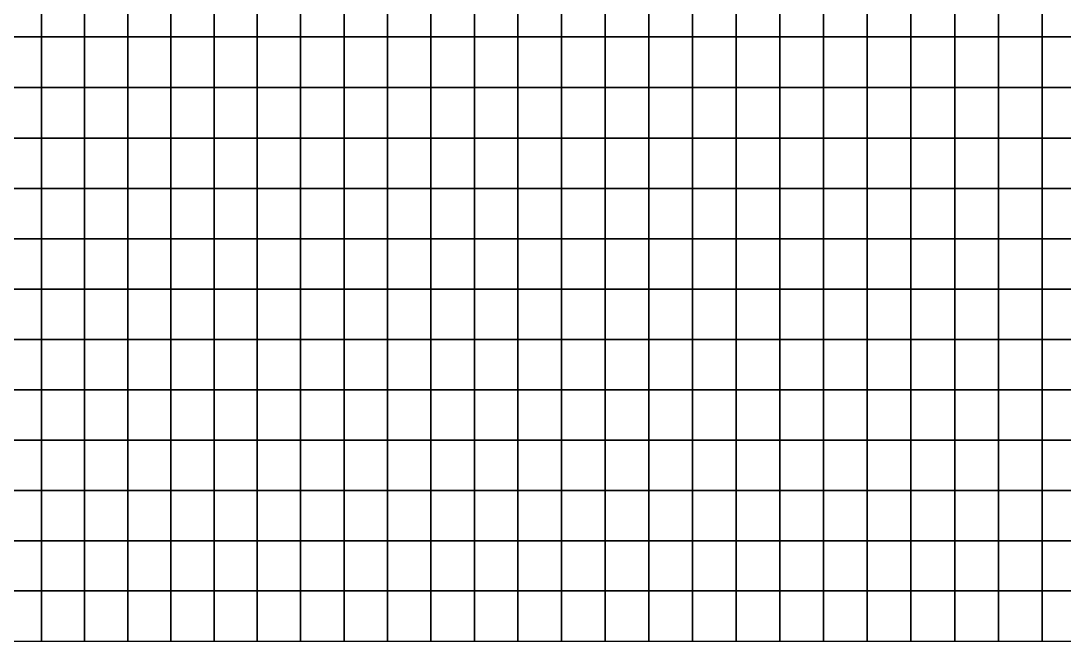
# Model space of a CAD drawing. Header units: inches. Extents: x 35.3 to 60.3, y 27 to 57.
# Drawn here: x 41.57 to 47.92, y 27.04 to 30.82 of the extents above; entities that cross this region are included whole.
import ezdxf

# ---------------------------------------------------------------- set-up
doc = ezdxf.new("R2010")
doc.units = ezdxf.units.IN
doc.header["$MEASUREMENT"] = 0
doc.layers.add('Beam', color=6, linetype='Continuous')
doc.layers.add('Shell', color=1, linetype='Continuous')

msp = doc.modelspace()

# ---------------------------------------------------------------- linework, layer by layer
at = {"layer": 'Beam'}
msp.add_line((35.2876, 27.0385, 12), (60.2876, 27.0385, 12), dxfattribs=at)
at = {"layer": 'Shell'}
for points in [[(41.6937, 31.0289, 14.9039), (41.4321, 31.0289, 14.8527), (41.4321, 30.7205, 14.7766), (41.6937, 30.7205, 14.8278)], [(41.9557, 31.0289, 14.9529), (41.6937, 31.0289, 14.9039), (41.6937, 30.7205, 14.8278), (41.9557, 30.7205, 14.8769)], [(42.2181, 31.0289, 14.9998), (41.9557, 31.0289, 14.9529), (41.9557, 30.7205, 14.8769), (42.2181, 30.7205, 14.9238)], [(42.4808, 31.0289, 15.0445), (42.2181, 31.0289, 14.9998), (42.2181, 30.7205, 14.9238), (42.4808, 30.7205, 14.9685)], [(42.7439, 31.0289, 15.0871), (42.4808, 31.0289, 15.0445), (42.4808, 30.7205, 14.9685), (42.7439, 30.7205, 15.0111)], [(43.0074, 31.0289, 15.1275), (42.7439, 31.0289, 15.0871), (42.7439, 30.7205, 15.0111), (43.0074, 30.7205, 15.0515)], [(43.2712, 31.0289, 15.1658), (43.0074, 31.0289, 15.1275), (43.0074, 30.7205, 15.0515), (43.2712, 30.7205, 15.0897)], [(43.5353, 31.0289, 15.2018), (43.2712, 31.0289, 15.1658), (43.2712, 30.7205, 15.0897), (43.5353, 30.7205, 15.1258)], [(43.5353, 31.0289, 15.2018), (43.5353, 30.7205, 15.1258), (43.7996, 30.7205, 15.1597), (43.7996, 31.0289, 15.2357)], [(43.7996, 31.0289, 15.2357), (43.7996, 30.7205, 15.1597), (44.0643, 30.7205, 15.1914), (44.0643, 31.0289, 15.2674)], [(44.0643, 31.0289, 15.2674), (44.0643, 30.7205, 15.1914), (44.3292, 30.7205, 15.2209), (44.3292, 31.0289, 15.2969)], [(44.3292, 31.0289, 15.2969), (44.3292, 30.7205, 15.2209), (44.5943, 30.7205, 15.2482), (44.5943, 31.0289, 15.3243)], [(44.5943, 31.0289, 15.3243), (44.5943, 30.7205, 15.2482), (44.8597, 30.7205, 15.2734), (44.8597, 31.0289, 15.3495)], [(44.8597, 31.0289, 15.3495), (44.8597, 30.7205, 15.2734), (45.1252, 30.7205, 15.2964), (45.1252, 31.0289, 15.3724)], [(45.1252, 31.0289, 15.3724), (45.1252, 30.7205, 15.2964), (45.3909, 30.7205, 15.3172), (45.3909, 31.0289, 15.3933)], [(45.3909, 31.0289, 15.3933), (45.3909, 30.7205, 15.3172), (45.6568, 30.7205, 15.3358), (45.6568, 31.0289, 15.4119)], [(45.9228, 31.0289, 15.4283), (45.6568, 31.0289, 15.4119), (45.6568, 30.7205, 15.3358), (45.9228, 30.7205, 15.3523)], [(46.189, 31.0289, 15.4425), (45.9228, 31.0289, 15.4283), (45.9228, 30.7205, 15.3523), (46.189, 30.7205, 15.3665)], [(46.4553, 31.0289, 15.4546), (46.189, 31.0289, 15.4425), (46.189, 30.7205, 15.3665), (46.4553, 30.7205, 15.3786)], [(46.7216, 31.0289, 15.4645), (46.4553, 31.0289, 15.4546), (46.4553, 30.7205, 15.3786), (46.7216, 30.7205, 15.3884)], [(46.9881, 31.0289, 15.4721), (46.7216, 31.0289, 15.4645), (46.7216, 30.7205, 15.3884), (46.9881, 30.7205, 15.3961)], [(47.2545, 31.0289, 15.4776), (46.9881, 31.0289, 15.4721), (46.9881, 30.7205, 15.3961), (47.2545, 30.7205, 15.4016)], [(47.5211, 31.0289, 15.4809), (47.2545, 31.0289, 15.4776), (47.2545, 30.7205, 15.4016), (47.5211, 30.7205, 15.4049)], [(47.7876, 31.0289, 15.482), (47.5211, 31.0289, 15.4809), (47.5211, 30.7205, 15.4049), (47.7876, 30.7205, 15.406)], [(47.7876, 31.0289, 15.482), (47.7876, 30.7205, 15.406), (48.0541, 30.7205, 15.4049), (48.0541, 31.0289, 15.4809)], [(41.6937, 30.7205, 14.8278), (41.4321, 30.7205, 14.7766), (41.4321, 30.4124, 14.699), (41.6937, 30.4124, 14.7502)], [(41.9557, 30.7205, 14.8769), (41.6937, 30.7205, 14.8278), (41.6937, 30.4124, 14.7502), (41.9557, 30.4124, 14.7992)], [(42.2181, 30.7205, 14.9238), (41.9557, 30.7205, 14.8769), (41.9557, 30.4124, 14.7992), (42.2181, 30.4124, 14.8461)], [(42.4808, 30.7205, 14.9685), (42.2181, 30.7205, 14.9238), (42.2181, 30.4124, 14.8461), (42.4808, 30.4124, 14.8909)], [(42.7439, 30.7205, 15.0111), (42.4808, 30.7205, 14.9685), (42.4808, 30.4124, 14.8909), (42.7439, 30.4124, 14.9334)], [(43.0074, 30.7205, 15.0515), (42.7439, 30.7205, 15.0111), (42.7439, 30.4124, 14.9334), (43.0074, 30.4124, 14.9738)], [(43.2712, 30.7205, 15.0897), (43.0074, 30.7205, 15.0515), (43.0074, 30.4124, 14.9738), (43.2712, 30.4124, 15.0121)], [(43.5353, 30.7205, 15.1258), (43.2712, 30.7205, 15.0897), (43.2712, 30.4124, 15.0121), (43.5353, 30.4124, 15.0481)], [(43.5353, 30.7205, 15.1258), (43.5353, 30.4124, 15.0481), (43.7996, 30.4124, 15.082), (43.7996, 30.7205, 15.1597)], [(43.7996, 30.7205, 15.1597), (43.7996, 30.4124, 15.082), (44.0643, 30.4124, 15.1137), (44.0643, 30.7205, 15.1914)], [(44.0643, 30.7205, 15.1914), (44.0643, 30.4124, 15.1137), (44.3292, 30.4124, 15.1433), (44.3292, 30.7205, 15.2209)], [(44.3292, 30.7205, 15.2209), (44.3292, 30.4124, 15.1433), (44.5943, 30.4124, 15.1706), (44.5943, 30.7205, 15.2482)], [(44.5943, 30.7205, 15.2482), (44.5943, 30.4124, 15.1706), (44.8597, 30.4124, 15.1958), (44.8597, 30.7205, 15.2734)], [(44.8597, 30.7205, 15.2734), (44.8597, 30.4124, 15.1958), (45.1252, 30.4124, 15.2188), (45.1252, 30.7205, 15.2964)], [(45.1252, 30.7205, 15.2964), (45.1252, 30.4124, 15.2188), (45.3909, 30.4124, 15.2396), (45.3909, 30.7205, 15.3172)], [(45.3909, 30.7205, 15.3172), (45.3909, 30.4124, 15.2396), (45.6568, 30.4124, 15.2582), (45.6568, 30.7205, 15.3358)], [(45.9228, 30.7205, 15.3523), (45.6568, 30.7205, 15.3358), (45.6568, 30.4124, 15.2582), (45.9228, 30.4124, 15.2746)], [(46.189, 30.7205, 15.3665), (45.9228, 30.7205, 15.3523), (45.9228, 30.4124, 15.2746), (46.189, 30.4124, 15.2889)], [(46.4553, 30.7205, 15.3786), (46.189, 30.7205, 15.3665), (46.189, 30.4124, 15.2889), (46.4553, 30.4124, 15.3009)], [(46.7216, 30.7205, 15.3884), (46.4553, 30.7205, 15.3786), (46.4553, 30.4124, 15.3009), (46.7216, 30.4124, 15.3108)], [(46.9881, 30.7205, 15.3961), (46.7216, 30.7205, 15.3884), (46.7216, 30.4124, 15.3108), (46.9881, 30.4124, 15.3185)], [(47.2545, 30.7205, 15.4016), (46.9881, 30.7205, 15.3961), (46.9881, 30.4124, 15.3185), (47.2545, 30.4124, 15.3239)], [(47.5211, 30.7205, 15.4049), (47.2545, 30.7205, 15.4016), (47.2545, 30.4124, 15.3239), (47.5211, 30.4124, 15.3272)], [(47.7876, 30.7205, 15.406), (47.5211, 30.7205, 15.4049), (47.5211, 30.4124, 15.3272), (47.7876, 30.4124, 15.3283)], [(47.7876, 30.7205, 15.406), (47.7876, 30.4124, 15.3283), (48.0541, 30.4124, 15.3272), (48.0541, 30.7205, 15.4049)], [(41.6937, 30.4124, 14.7502), (41.4321, 30.4124, 14.699), (41.4321, 30.1046, 14.6199), (41.6937, 30.1046, 14.6711)], [(41.9557, 30.4124, 14.7992), (41.6937, 30.4124, 14.7502), (41.6937, 30.1046, 14.6711), (41.9557, 30.1046, 14.7201)], [(42.2181, 30.4124, 14.8461), (41.9557, 30.4124, 14.7992), (41.9557, 30.1046, 14.7201), (42.2181, 30.1046, 14.767)], [(42.4808, 30.4124, 14.8909), (42.2181, 30.4124, 14.8461), (42.2181, 30.1046, 14.767), (42.4808, 30.1046, 14.8117)], [(42.7439, 30.4124, 14.9334), (42.4808, 30.4124, 14.8909), (42.4808, 30.1046, 14.8117), (42.7439, 30.1046, 14.8543)], [(43.0074, 30.4124, 14.9738), (42.7439, 30.4124, 14.9334), (42.7439, 30.1046, 14.8543), (43.0074, 30.1046, 14.8947)], [(43.2712, 30.4124, 15.0121), (43.0074, 30.4124, 14.9738), (43.0074, 30.1046, 14.8947), (43.2712, 30.1046, 14.933)], [(43.5353, 30.4124, 15.0481), (43.2712, 30.4124, 15.0121), (43.2712, 30.1046, 14.933), (43.5353, 30.1046, 14.969)], [(43.5353, 30.4124, 15.0481), (43.5353, 30.1046, 14.969), (43.7996, 30.1046, 15.0029), (43.7996, 30.4124, 15.082)], [(43.7996, 30.4124, 15.082), (43.7996, 30.1046, 15.0029), (44.0643, 30.1046, 15.0346), (44.0643, 30.4124, 15.1137)], [(44.0643, 30.4124, 15.1137), (44.0643, 30.1046, 15.0346), (44.3292, 30.1046, 15.0641), (44.3292, 30.4124, 15.1433)], [(44.3292, 30.4124, 15.1433), (44.3292, 30.1046, 15.0641), (44.5943, 30.1046, 15.0915), (44.5943, 30.4124, 15.1706)], [(44.5943, 30.4124, 15.1706), (44.5943, 30.1046, 15.0915), (44.8597, 30.1046, 15.1167), (44.8597, 30.4124, 15.1958)], [(44.8597, 30.4124, 15.1958), (44.8597, 30.1046, 15.1167), (45.1252, 30.1046, 15.1396), (45.1252, 30.4124, 15.2188)], [(45.1252, 30.4124, 15.2188), (45.1252, 30.1046, 15.1396), (45.3909, 30.1046, 15.1604), (45.3909, 30.4124, 15.2396)], [(45.3909, 30.4124, 15.2396), (45.3909, 30.1046, 15.1604), (45.6568, 30.1046, 15.1791), (45.6568, 30.4124, 15.2582)], [(45.9228, 30.4124, 15.2746), (45.6568, 30.4124, 15.2582), (45.6568, 30.1046, 15.1791), (45.9228, 30.1046, 15.1955)], [(46.189, 30.4124, 15.2889), (45.9228, 30.4124, 15.2746), (45.9228, 30.1046, 15.1955), (46.189, 30.1046, 15.2097)], [(46.4553, 30.4124, 15.3009), (46.189, 30.4124, 15.2889), (46.189, 30.1046, 15.2097), (46.4553, 30.1046, 15.2218)], [(46.7216, 30.4124, 15.3108), (46.4553, 30.4124, 15.3009), (46.4553, 30.1046, 15.2218), (46.7216, 30.1046, 15.2317)], [(46.9881, 30.4124, 15.3185), (46.7216, 30.4124, 15.3108), (46.7216, 30.1046, 15.2317), (46.9881, 30.1046, 15.2393)], [(47.2545, 30.4124, 15.3239), (46.9881, 30.4124, 15.3185), (46.9881, 30.1046, 15.2393), (47.2545, 30.1046, 15.2448)], [(47.5211, 30.4124, 15.3272), (47.2545, 30.4124, 15.3239), (47.2545, 30.1046, 15.2448), (47.5211, 30.1046, 15.2481)], [(47.7876, 30.4124, 15.3283), (47.5211, 30.4124, 15.3272), (47.5211, 30.1046, 15.2481), (47.7876, 30.1046, 15.2492)], [(47.7876, 30.4124, 15.3283), (47.7876, 30.1046, 15.2492), (48.0541, 30.1046, 15.2481), (48.0541, 30.4124, 15.3272)], [(41.6937, 30.1046, 14.6711), (41.4321, 30.1046, 14.6199), (41.4321, 29.7971, 14.5394), (41.6937, 29.7971, 14.5906)], [(41.9557, 30.1046, 14.7201), (41.6937, 30.1046, 14.6711), (41.6937, 29.7971, 14.5906), (41.9557, 29.7971, 14.6397)], [(42.2181, 30.1046, 14.767), (41.9557, 30.1046, 14.7201), (41.9557, 29.7971, 14.6397), (42.2181, 29.7971, 14.6866)], [(42.4808, 30.1046, 14.8117), (42.2181, 30.1046, 14.767), (42.2181, 29.7971, 14.6866), (42.4808, 29.7971, 14.7313)], [(42.7439, 30.1046, 14.8543), (42.4808, 30.1046, 14.8117), (42.4808, 29.7971, 14.7313), (42.7439, 29.7971, 14.7739)], [(43.0074, 30.1046, 14.8947), (42.7439, 30.1046, 14.8543), (42.7439, 29.7971, 14.7739), (43.0074, 29.7971, 14.8143)], [(43.2712, 30.1046, 14.933), (43.0074, 30.1046, 14.8947), (43.0074, 29.7971, 14.8143), (43.2712, 29.7971, 14.8525)], [(43.5353, 30.1046, 14.969), (43.2712, 30.1046, 14.933), (43.2712, 29.7971, 14.8525), (43.5353, 29.7971, 14.8886)], [(43.5353, 30.1046, 14.969), (43.5353, 29.7971, 14.8886), (43.7996, 29.7971, 14.9225), (43.7996, 30.1046, 15.0029)], [(43.7996, 30.1046, 15.0029), (43.7996, 29.7971, 14.9225), (44.0643, 29.7971, 14.9542), (44.0643, 30.1046, 15.0346)], [(44.0643, 30.1046, 15.0346), (44.0643, 29.7971, 14.9542), (44.3292, 29.7971, 14.9837), (44.3292, 30.1046, 15.0641)], [(44.3292, 30.1046, 15.0641), (44.3292, 29.7971, 14.9837), (44.5943, 29.7971, 15.011), (44.5943, 30.1046, 15.0915)], [(44.5943, 30.1046, 15.0915), (44.5943, 29.7971, 15.011), (44.8597, 29.7971, 15.0362), (44.8597, 30.1046, 15.1167)], [(44.8597, 30.1046, 15.1167), (44.8597, 29.7971, 15.0362), (45.1252, 29.7971, 15.0592), (45.1252, 30.1046, 15.1396)], [(45.1252, 30.1046, 15.1396), (45.1252, 29.7971, 15.0592), (45.3909, 29.7971, 15.08), (45.3909, 30.1046, 15.1604)], [(45.3909, 30.1046, 15.1604), (45.3909, 29.7971, 15.08), (45.6568, 29.7971, 15.0986), (45.6568, 30.1046, 15.1791)], [(45.9228, 30.1046, 15.1955), (45.6568, 30.1046, 15.1791), (45.6568, 29.7971, 15.0986), (45.9228, 29.7971, 15.115)], [(46.189, 30.1046, 15.2097), (45.9228, 30.1046, 15.1955), (45.9228, 29.7971, 15.115), (46.189, 29.7971, 15.1293)], [(46.4553, 30.1046, 15.2218), (46.189, 30.1046, 15.2097), (46.189, 29.7971, 15.1293), (46.4553, 29.7971, 15.1413)], [(46.7216, 30.1046, 15.2317), (46.4553, 30.1046, 15.2218), (46.4553, 29.7971, 15.1413), (46.7216, 29.7971, 15.1512)], [(46.9881, 30.1046, 15.2393), (46.7216, 30.1046, 15.2317), (46.7216, 29.7971, 15.1512), (46.9881, 29.7971, 15.1589)], [(47.2545, 30.1046, 15.2448), (46.9881, 30.1046, 15.2393), (46.9881, 29.7971, 15.1589), (47.2545, 29.7971, 15.1644)], [(47.5211, 30.1046, 15.2481), (47.2545, 30.1046, 15.2448), (47.2545, 29.7971, 15.1644), (47.5211, 29.7971, 15.1677)], [(47.7876, 30.1046, 15.2492), (47.5211, 30.1046, 15.2481), (47.5211, 29.7971, 15.1677), (47.7876, 29.7971, 15.1688)], [(47.7876, 30.1046, 15.2492), (47.7876, 29.7971, 15.1688), (48.0541, 29.7971, 15.1677), (48.0541, 30.1046, 15.2481)], [(41.6937, 29.7971, 14.5906), (41.4321, 29.7971, 14.5394), (41.4321, 29.49, 14.4578), (41.6937, 29.49, 14.509)], [(41.9557, 29.7971, 14.6397), (41.6937, 29.7971, 14.5906), (41.6937, 29.49, 14.509), (41.9557, 29.49, 14.558)], [(42.2181, 29.7971, 14.6866), (41.9557, 29.7971, 14.6397), (41.9557, 29.49, 14.558), (42.2181, 29.49, 14.6049)], [(42.4808, 29.7971, 14.7313), (42.2181, 29.7971, 14.6866), (42.2181, 29.49, 14.6049), (42.4808, 29.49, 14.6496)], [(42.7439, 29.7971, 14.7739), (42.4808, 29.7971, 14.7313), (42.4808, 29.49, 14.6496), (42.7439, 29.49, 14.6922)], [(43.0074, 29.7971, 14.8143), (42.7439, 29.7971, 14.7739), (42.7439, 29.49, 14.6922), (43.0074, 29.49, 14.7326)], [(43.2712, 29.7971, 14.8525), (43.0074, 29.7971, 14.8143), (43.0074, 29.49, 14.7326), (43.2712, 29.49, 14.7709)], [(43.5353, 29.7971, 14.8886), (43.2712, 29.7971, 14.8525), (43.2712, 29.49, 14.7709), (43.5353, 29.49, 14.8069)], [(43.5353, 29.7971, 14.8886), (43.5353, 29.49, 14.8069), (43.7996, 29.49, 14.8408), (43.7996, 29.7971, 14.9225)], [(43.7996, 29.7971, 14.9225), (43.7996, 29.49, 14.8408), (44.0643, 29.49, 14.8725), (44.0643, 29.7971, 14.9542)], [(44.0643, 29.7971, 14.9542), (44.0643, 29.49, 14.8725), (44.3292, 29.49, 14.902), (44.3292, 29.7971, 14.9837)], [(44.3292, 29.7971, 14.9837), (44.3292, 29.49, 14.902), (44.5943, 29.49, 14.9294), (44.5943, 29.7971, 15.011)], [(44.5943, 29.7971, 15.011), (44.5943, 29.49, 14.9294), (44.8597, 29.49, 14.9546), (44.8597, 29.7971, 15.0362)], [(44.8597, 29.7971, 15.0362), (44.8597, 29.49, 14.9546), (45.1252, 29.49, 14.9775), (45.1252, 29.7971, 15.0592)], [(45.1252, 29.7971, 15.0592), (45.1252, 29.49, 14.9775), (45.3909, 29.49, 14.9983), (45.3909, 29.7971, 15.08)], [(45.3909, 29.7971, 15.08), (45.3909, 29.49, 14.9983), (45.6568, 29.49, 15.017), (45.6568, 29.7971, 15.0986)], [(45.9228, 29.7971, 15.115), (45.6568, 29.7971, 15.0986), (45.6568, 29.49, 15.017), (45.9228, 29.49, 15.0334)], [(46.189, 29.7971, 15.1293), (45.9228, 29.7971, 15.115), (45.9228, 29.49, 15.0334), (46.189, 29.49, 15.0476)], [(46.4553, 29.7971, 15.1413), (46.189, 29.7971, 15.1293), (46.189, 29.49, 15.0476), (46.4553, 29.49, 15.0597)], [(46.7216, 29.7971, 15.1512), (46.4553, 29.7971, 15.1413), (46.4553, 29.49, 15.0597), (46.7216, 29.49, 15.0696)], [(46.9881, 29.7971, 15.1589), (46.7216, 29.7971, 15.1512), (46.7216, 29.49, 15.0696), (46.9881, 29.49, 15.0772)], [(47.2545, 29.7971, 15.1644), (46.9881, 29.7971, 15.1589), (46.9881, 29.49, 15.0772), (47.2545, 29.49, 15.0827)], [(47.5211, 29.7971, 15.1677), (47.2545, 29.7971, 15.1644), (47.2545, 29.49, 15.0827), (47.5211, 29.49, 15.086)], [(47.7876, 29.7971, 15.1688), (47.5211, 29.7971, 15.1677), (47.5211, 29.49, 15.086), (47.7876, 29.49, 15.0871)], [(47.7876, 29.7971, 15.1688), (47.7876, 29.49, 15.0871), (48.0541, 29.49, 15.086), (48.0541, 29.7971, 15.1677)], [(41.6937, 29.183, 14.4263), (41.6937, 29.49, 14.509), (41.4321, 29.49, 14.4578), (41.4321, 29.183, 14.3751)], [(41.9557, 29.183, 14.4753), (41.9557, 29.49, 14.558), (41.6937, 29.49, 14.509), (41.6937, 29.183, 14.4263)], [(42.2181, 29.183, 14.5222), (42.2181, 29.49, 14.6049), (41.9557, 29.49, 14.558), (41.9557, 29.183, 14.4753)], [(42.4808, 29.183, 14.5669), (42.4808, 29.49, 14.6496), (42.2181, 29.49, 14.6049), (42.2181, 29.183, 14.5222)], [(42.7439, 29.183, 14.6095), (42.7439, 29.49, 14.6922), (42.4808, 29.49, 14.6496), (42.4808, 29.183, 14.5669)], [(43.0074, 29.183, 14.6499), (43.0074, 29.49, 14.7326), (42.7439, 29.49, 14.6922), (42.7439, 29.183, 14.6095)], [(43.2712, 29.183, 14.6881), (43.2712, 29.49, 14.7709), (43.0074, 29.49, 14.7326), (43.0074, 29.183, 14.6499)], [(43.5353, 29.183, 14.7242), (43.5353, 29.49, 14.8069), (43.2712, 29.49, 14.7709), (43.2712, 29.183, 14.6881)], [(43.5353, 29.183, 14.7242), (43.7996, 29.183, 14.7581), (43.7996, 29.49, 14.8408), (43.5353, 29.49, 14.8069)], [(43.7996, 29.183, 14.7581), (44.0643, 29.183, 14.7898), (44.0643, 29.49, 14.8725), (43.7996, 29.49, 14.8408)], [(44.0643, 29.183, 14.7898), (44.3292, 29.183, 14.8193), (44.3292, 29.49, 14.902), (44.0643, 29.49, 14.8725)], [(44.3292, 29.183, 14.8193), (44.5943, 29.183, 14.8467), (44.5943, 29.49, 14.9294), (44.3292, 29.49, 14.902)], [(44.5943, 29.183, 14.8467), (44.8597, 29.183, 14.8718), (44.8597, 29.49, 14.9546), (44.5943, 29.49, 14.9294)], [(44.8597, 29.183, 14.8718), (45.1252, 29.183, 14.8948), (45.1252, 29.49, 14.9775), (44.8597, 29.49, 14.9546)], [(45.1252, 29.183, 14.8948), (45.3909, 29.183, 14.9156), (45.3909, 29.49, 14.9983), (45.1252, 29.49, 14.9775)], [(45.3909, 29.183, 14.9156), (45.6568, 29.183, 14.9342), (45.6568, 29.49, 15.017), (45.3909, 29.49, 14.9983)], [(45.9228, 29.183, 14.9507), (45.9228, 29.49, 15.0334), (45.6568, 29.49, 15.017), (45.6568, 29.183, 14.9342)], [(46.189, 29.183, 14.9649), (46.189, 29.49, 15.0476), (45.9228, 29.49, 15.0334), (45.9228, 29.183, 14.9507)], [(46.4553, 29.183, 14.977), (46.4553, 29.49, 15.0597), (46.189, 29.49, 15.0476), (46.189, 29.183, 14.9649)], [(46.7216, 29.183, 14.9868), (46.7216, 29.49, 15.0696), (46.4553, 29.49, 15.0597), (46.4553, 29.183, 14.977)], [(46.9881, 29.183, 14.9945), (46.9881, 29.49, 15.0772), (46.7216, 29.49, 15.0696), (46.7216, 29.183, 14.9868)], [(47.2545, 29.183, 15), (47.2545, 29.49, 15.0827), (46.9881, 29.49, 15.0772), (46.9881, 29.183, 14.9945)], [(47.5211, 29.183, 15.0033), (47.5211, 29.49, 15.086), (47.2545, 29.49, 15.0827), (47.2545, 29.183, 15)], [(47.7876, 29.183, 15.0044), (47.7876, 29.49, 15.0871), (47.5211, 29.49, 15.086), (47.5211, 29.183, 15.0033)], [(47.7876, 29.183, 15.0044), (48.0541, 29.183, 15.0033), (48.0541, 29.49, 15.086), (47.7876, 29.49, 15.0871)], [(41.6937, 28.8762, 14.3426), (41.6937, 29.183, 14.4263), (41.4321, 29.183, 14.3751), (41.4321, 28.8762, 14.2914)], [(41.9557, 28.8762, 14.3916), (41.9557, 29.183, 14.4753), (41.6937, 29.183, 14.4263), (41.6937, 28.8762, 14.3426)], [(42.2181, 28.8762, 14.4385), (42.2181, 29.183, 14.5222), (41.9557, 29.183, 14.4753), (41.9557, 28.8762, 14.3916)], [(42.4808, 28.8762, 14.4833), (42.4808, 29.183, 14.5669), (42.2181, 29.183, 14.5222), (42.2181, 28.8762, 14.4385)], [(42.7439, 28.8762, 14.5258), (42.7439, 29.183, 14.6095), (42.4808, 29.183, 14.5669), (42.4808, 28.8762, 14.4833)], [(43.0074, 28.8762, 14.5662), (43.0074, 29.183, 14.6499), (42.7439, 29.183, 14.6095), (42.7439, 28.8762, 14.5258)], [(43.2712, 28.8762, 14.6045), (43.2712, 29.183, 14.6881), (43.0074, 29.183, 14.6499), (43.0074, 28.8762, 14.5662)], [(43.5353, 28.8762, 14.6405), (43.5353, 29.183, 14.7242), (43.2712, 29.183, 14.6881), (43.2712, 28.8762, 14.6045)], [(43.5353, 28.8762, 14.6405), (43.7996, 28.8762, 14.6744), (43.7996, 29.183, 14.7581), (43.5353, 29.183, 14.7242)], [(43.7996, 28.8762, 14.6744), (44.0643, 28.8762, 14.7061), (44.0643, 29.183, 14.7898), (43.7996, 29.183, 14.7581)], [(44.0643, 28.8762, 14.7061), (44.3292, 28.8762, 14.7357), (44.3292, 29.183, 14.8193), (44.0643, 29.183, 14.7898)], [(44.3292, 28.8762, 14.7357), (44.5943, 28.8762, 14.763), (44.5943, 29.183, 14.8467), (44.3292, 29.183, 14.8193)], [(44.5943, 28.8762, 14.763), (44.8597, 28.8762, 14.7882), (44.8597, 29.183, 14.8718), (44.5943, 29.183, 14.8467)], [(44.8597, 28.8762, 14.7882), (45.1252, 28.8762, 14.8112), (45.1252, 29.183, 14.8948), (44.8597, 29.183, 14.8718)], [(45.1252, 28.8762, 14.8112), (45.3909, 28.8762, 14.832), (45.3909, 29.183, 14.9156), (45.1252, 29.183, 14.8948)], [(45.3909, 28.8762, 14.832), (45.6568, 28.8762, 14.8506), (45.6568, 29.183, 14.9342), (45.3909, 29.183, 14.9156)], [(45.9228, 28.8762, 14.867), (45.9228, 29.183, 14.9507), (45.6568, 29.183, 14.9342), (45.6568, 28.8762, 14.8506)], [(46.189, 28.8762, 14.8813), (46.189, 29.183, 14.9649), (45.9228, 29.183, 14.9507), (45.9228, 28.8762, 14.867)], [(46.4553, 28.8762, 14.8933), (46.4553, 29.183, 14.977), (46.189, 29.183, 14.9649), (46.189, 28.8762, 14.8813)], [(46.7216, 28.8762, 14.9032), (46.7216, 29.183, 14.9868), (46.4553, 29.183, 14.977), (46.4553, 28.8762, 14.8933)], [(46.9881, 28.8762, 14.9109), (46.9881, 29.183, 14.9945), (46.7216, 29.183, 14.9868), (46.7216, 28.8762, 14.9032)], [(47.2545, 28.8762, 14.9164), (47.2545, 29.183, 15), (46.9881, 29.183, 14.9945), (46.9881, 28.8762, 14.9109)], [(47.5211, 28.8762, 14.9196), (47.5211, 29.183, 15.0033), (47.2545, 29.183, 15), (47.2545, 28.8762, 14.9164)], [(47.7876, 28.8762, 14.9207), (47.7876, 29.183, 15.0044), (47.5211, 29.183, 15.0033), (47.5211, 28.8762, 14.9196)], [(47.7876, 28.8762, 14.9207), (48.0541, 28.8762, 14.9196), (48.0541, 29.183, 15.0033), (47.7876, 29.183, 15.0044)], [(41.6937, 28.5697, 14.2582), (41.6937, 28.8762, 14.3426), (41.4321, 28.8762, 14.2914), (41.4321, 28.5697, 14.207)], [(41.9557, 28.5697, 14.3072), (41.9557, 28.8762, 14.3916), (41.6937, 28.8762, 14.3426), (41.6937, 28.5697, 14.2582)], [(42.2181, 28.5697, 14.3541), (42.2181, 28.8762, 14.4385), (41.9557, 28.8762, 14.3916), (41.9557, 28.5697, 14.3072)], [(42.4808, 28.5697, 14.3988), (42.4808, 28.8762, 14.4833), (42.2181, 28.8762, 14.4385), (42.2181, 28.5697, 14.3541)], [(42.7439, 28.5697, 14.4414), (42.7439, 28.8762, 14.5258), (42.4808, 28.8762, 14.4833), (42.4808, 28.5697, 14.3988)], [(43.0074, 28.5697, 14.4818), (43.0074, 28.8762, 14.5662), (42.7439, 28.8762, 14.5258), (42.7439, 28.5697, 14.4414)], [(43.2712, 28.5697, 14.52), (43.2712, 28.8762, 14.6045), (43.0074, 28.8762, 14.5662), (43.0074, 28.5697, 14.4818)], [(43.5353, 28.5697, 14.5561), (43.5353, 28.8762, 14.6405), (43.2712, 28.8762, 14.6045), (43.2712, 28.5697, 14.52)], [(43.5353, 28.5697, 14.5561), (43.7996, 28.5697, 14.59), (43.7996, 28.8762, 14.6744), (43.5353, 28.8762, 14.6405)], [(43.7996, 28.5697, 14.59), (44.0643, 28.5697, 14.6217), (44.0643, 28.8762, 14.7061), (43.7996, 28.8762, 14.6744)], [(44.0643, 28.5697, 14.6217), (44.3292, 28.5697, 14.6512), (44.3292, 28.8762, 14.7357), (44.0643, 28.8762, 14.7061)], [(44.3292, 28.5697, 14.6512), (44.5943, 28.5697, 14.6786), (44.5943, 28.8762, 14.763), (44.3292, 28.8762, 14.7357)], [(44.5943, 28.5697, 14.6786), (44.8597, 28.5697, 14.7037), (44.8597, 28.8762, 14.7882), (44.5943, 28.8762, 14.763)], [(44.8597, 28.5697, 14.7037), (45.1252, 28.5697, 14.7267), (45.1252, 28.8762, 14.8112), (44.8597, 28.8762, 14.7882)], [(45.1252, 28.5697, 14.7267), (45.3909, 28.5697, 14.7475), (45.3909, 28.8762, 14.832), (45.1252, 28.8762, 14.8112)], [(45.3909, 28.5697, 14.7475), (45.6568, 28.5697, 14.7661), (45.6568, 28.8762, 14.8506), (45.3909, 28.8762, 14.832)], [(45.9228, 28.5697, 14.7826), (45.9228, 28.8762, 14.867), (45.6568, 28.8762, 14.8506), (45.6568, 28.5697, 14.7661)], [(46.189, 28.5697, 14.7968), (46.189, 28.8762, 14.8813), (45.9228, 28.8762, 14.867), (45.9228, 28.5697, 14.7826)], [(46.4553, 28.5697, 14.8089), (46.4553, 28.8762, 14.8933), (46.189, 28.8762, 14.8813), (46.189, 28.5697, 14.7968)], [(46.7216, 28.5697, 14.8187), (46.7216, 28.8762, 14.9032), (46.4553, 28.8762, 14.8933), (46.4553, 28.5697, 14.8089)], [(46.9881, 28.5697, 14.8264), (46.9881, 28.8762, 14.9109), (46.7216, 28.8762, 14.9032), (46.7216, 28.5697, 14.8187)], [(47.2545, 28.5697, 14.8319), (47.2545, 28.8762, 14.9164), (46.9881, 28.8762, 14.9109), (46.9881, 28.5697, 14.8264)], [(47.5211, 28.5697, 14.8352), (47.5211, 28.8762, 14.9196), (47.2545, 28.8762, 14.9164), (47.2545, 28.5697, 14.8319)], [(47.7876, 28.5697, 14.8363), (47.7876, 28.8762, 14.9207), (47.5211, 28.8762, 14.9196), (47.5211, 28.5697, 14.8352)], [(47.7876, 28.5697, 14.8363), (48.0541, 28.5697, 14.8352), (48.0541, 28.8762, 14.9196), (47.7876, 28.8762, 14.9207)], [(41.6937, 28.2633, 14.173), (41.6937, 28.5697, 14.2582), (41.4321, 28.5697, 14.207), (41.4321, 28.2633, 14.1218)], [(41.9557, 28.2633, 14.2221), (41.9557, 28.5697, 14.3072), (41.6937, 28.5697, 14.2582), (41.6937, 28.2633, 14.173)], [(42.2181, 28.2633, 14.269), (42.2181, 28.5697, 14.3541), (41.9557, 28.5697, 14.3072), (41.9557, 28.2633, 14.2221)], [(42.4808, 28.2633, 14.3137), (42.4808, 28.5697, 14.3988), (42.2181, 28.5697, 14.3541), (42.2181, 28.2633, 14.269)], [(42.7439, 28.2633, 14.3563), (42.7439, 28.5697, 14.4414), (42.4808, 28.5697, 14.3988), (42.4808, 28.2633, 14.3137)], [(43.0074, 28.2633, 14.3967), (43.0074, 28.5697, 14.4818), (42.7439, 28.5697, 14.4414), (42.7439, 28.2633, 14.3563)], [(43.2712, 28.2633, 14.4349), (43.2712, 28.5697, 14.52), (43.0074, 28.5697, 14.4818), (43.0074, 28.2633, 14.3967)], [(43.5353, 28.2633, 14.471), (43.5353, 28.5697, 14.5561), (43.2712, 28.5697, 14.52), (43.2712, 28.2633, 14.4349)], [(43.5353, 28.2633, 14.471), (43.7996, 28.2633, 14.5049), (43.7996, 28.5697, 14.59), (43.5353, 28.5697, 14.5561)], [(43.7996, 28.2633, 14.5049), (44.0643, 28.2633, 14.5366), (44.0643, 28.5697, 14.6217), (43.7996, 28.5697, 14.59)], [(44.0643, 28.2633, 14.5366), (44.3292, 28.2633, 14.5661), (44.3292, 28.5697, 14.6512), (44.0643, 28.5697, 14.6217)], [(44.3292, 28.2633, 14.5661), (44.5943, 28.2633, 14.5934), (44.5943, 28.5697, 14.6786), (44.3292, 28.5697, 14.6512)], [(44.5943, 28.2633, 14.5934), (44.8597, 28.2633, 14.6186), (44.8597, 28.5697, 14.7037), (44.5943, 28.5697, 14.6786)], [(44.8597, 28.2633, 14.6186), (45.1252, 28.2633, 14.6416), (45.1252, 28.5697, 14.7267), (44.8597, 28.5697, 14.7037)], [(45.1252, 28.2633, 14.6416), (45.3909, 28.2633, 14.6624), (45.3909, 28.5697, 14.7475), (45.1252, 28.5697, 14.7267)], [(45.3909, 28.2633, 14.6624), (45.6568, 28.2633, 14.681), (45.6568, 28.5697, 14.7661), (45.3909, 28.5697, 14.7475)], [(45.9228, 28.2633, 14.6975), (45.9228, 28.5697, 14.7826), (45.6568, 28.5697, 14.7661), (45.6568, 28.2633, 14.681)], [(46.189, 28.2633, 14.7117), (46.189, 28.5697, 14.7968), (45.9228, 28.5697, 14.7826), (45.9228, 28.2633, 14.6975)], [(46.4553, 28.2633, 14.7238), (46.4553, 28.5697, 14.8089), (46.189, 28.5697, 14.7968), (46.189, 28.2633, 14.7117)], [(46.7216, 28.2633, 14.7336), (46.7216, 28.5697, 14.8187), (46.4553, 28.5697, 14.8089), (46.4553, 28.2633, 14.7238)], [(46.9881, 28.2633, 14.7413), (46.9881, 28.5697, 14.8264), (46.7216, 28.5697, 14.8187), (46.7216, 28.2633, 14.7336)], [(47.2545, 28.2633, 14.7468), (47.2545, 28.5697, 14.8319), (46.9881, 28.5697, 14.8264), (46.9881, 28.2633, 14.7413)], [(47.5211, 28.2633, 14.7501), (47.5211, 28.5697, 14.8352), (47.2545, 28.5697, 14.8319), (47.2545, 28.2633, 14.7468)], [(47.7876, 28.2633, 14.7512), (47.7876, 28.5697, 14.8363), (47.5211, 28.5697, 14.8352), (47.5211, 28.2633, 14.7501)], [(47.7876, 28.2633, 14.7512), (48.0541, 28.2633, 14.7501), (48.0541, 28.5697, 14.8352), (47.7876, 28.5697, 14.8363)], [(41.6937, 27.957, 14.0874), (41.6937, 28.2633, 14.173), (41.4321, 28.2633, 14.1218), (41.4321, 27.957, 14.0362)], [(41.9557, 27.957, 14.1364), (41.9557, 28.2633, 14.2221), (41.6937, 28.2633, 14.173), (41.6937, 27.957, 14.0874)], [(42.2181, 27.957, 14.1833), (42.2181, 28.2633, 14.269), (41.9557, 28.2633, 14.2221), (41.9557, 27.957, 14.1364)], [(42.4808, 27.957, 14.228), (42.4808, 28.2633, 14.3137), (42.2181, 28.2633, 14.269), (42.2181, 27.957, 14.1833)], [(42.7439, 27.957, 14.2706), (42.7439, 28.2633, 14.3563), (42.4808, 28.2633, 14.3137), (42.4808, 27.957, 14.228)], [(43.0074, 27.957, 14.311), (43.0074, 28.2633, 14.3967), (42.7439, 28.2633, 14.3563), (42.7439, 27.957, 14.2706)], [(43.2712, 27.957, 14.3493), (43.2712, 28.2633, 14.4349), (43.0074, 28.2633, 14.3967), (43.0074, 27.957, 14.311)], [(43.5353, 27.957, 14.3853), (43.5353, 28.2633, 14.471), (43.2712, 28.2633, 14.4349), (43.2712, 27.957, 14.3493)], [(43.5353, 27.957, 14.3853), (43.7996, 27.957, 14.4192), (43.7996, 28.2633, 14.5049), (43.5353, 28.2633, 14.471)], [(43.7996, 27.957, 14.4192), (44.0643, 27.957, 14.4509), (44.0643, 28.2633, 14.5366), (43.7996, 28.2633, 14.5049)], [(44.0643, 27.957, 14.4509), (44.3292, 27.957, 14.4804), (44.3292, 28.2633, 14.5661), (44.0643, 28.2633, 14.5366)], [(44.3292, 27.957, 14.4804), (44.5943, 27.957, 14.5078), (44.5943, 28.2633, 14.5934), (44.3292, 28.2633, 14.5661)], [(44.5943, 27.957, 14.5078), (44.8597, 27.957, 14.533), (44.8597, 28.2633, 14.6186), (44.5943, 28.2633, 14.5934)], [(44.8597, 27.957, 14.533), (45.1252, 27.957, 14.556), (45.1252, 28.2633, 14.6416), (44.8597, 28.2633, 14.6186)], [(45.1252, 27.957, 14.556), (45.3909, 27.957, 14.5768), (45.3909, 28.2633, 14.6624), (45.1252, 28.2633, 14.6416)], [(45.3909, 27.957, 14.5768), (45.6568, 27.957, 14.5954), (45.6568, 28.2633, 14.681), (45.3909, 28.2633, 14.6624)], [(45.9228, 27.957, 14.6118), (45.9228, 28.2633, 14.6975), (45.6568, 28.2633, 14.681), (45.6568, 27.957, 14.5954)], [(46.189, 27.957, 14.626), (46.189, 28.2633, 14.7117), (45.9228, 28.2633, 14.6975), (45.9228, 27.957, 14.6118)], [(46.4553, 27.957, 14.6381), (46.4553, 28.2633, 14.7238), (46.189, 28.2633, 14.7117), (46.189, 27.957, 14.626)], [(46.7216, 27.957, 14.648), (46.7216, 28.2633, 14.7336), (46.4553, 28.2633, 14.7238), (46.4553, 27.957, 14.6381)], [(46.9881, 27.957, 14.6556), (46.9881, 28.2633, 14.7413), (46.7216, 28.2633, 14.7336), (46.7216, 27.957, 14.648)], [(47.2545, 27.957, 14.6611), (47.2545, 28.2633, 14.7468), (46.9881, 28.2633, 14.7413), (46.9881, 27.957, 14.6556)], [(47.5211, 27.957, 14.6644), (47.5211, 28.2633, 14.7501), (47.2545, 28.2633, 14.7468), (47.2545, 27.957, 14.6611)], [(47.7876, 27.957, 14.6655), (47.7876, 28.2633, 14.7512), (47.5211, 28.2633, 14.7501), (47.5211, 27.957, 14.6644)], [(47.7876, 27.957, 14.6655), (48.0541, 27.957, 14.6644), (48.0541, 28.2633, 14.7501), (47.7876, 28.2633, 14.7512)], [(41.6937, 27.6507, 14.0013), (41.6937, 27.957, 14.0874), (41.4321, 27.957, 14.0362), (41.4321, 27.6507, 13.9501)], [(41.9557, 27.6507, 14.0504), (41.9557, 27.957, 14.1364), (41.6937, 27.957, 14.0874), (41.6937, 27.6507, 14.0013)], [(42.2181, 27.6507, 14.0973), (42.2181, 27.957, 14.1833), (41.9557, 27.957, 14.1364), (41.9557, 27.6507, 14.0504)], [(42.4808, 27.6507, 14.142), (42.4808, 27.957, 14.228), (42.2181, 27.957, 14.1833), (42.2181, 27.6507, 14.0973)], [(42.7439, 27.6507, 14.1846), (42.7439, 27.957, 14.2706), (42.4808, 27.957, 14.228), (42.4808, 27.6507, 14.142)], [(43.0074, 27.6507, 14.225), (43.0074, 27.957, 14.311), (42.7439, 27.957, 14.2706), (42.7439, 27.6507, 14.1846)], [(43.2712, 27.6507, 14.2632), (43.2712, 27.957, 14.3493), (43.0074, 27.957, 14.311), (43.0074, 27.6507, 14.225)], [(43.5353, 27.6507, 14.2993), (43.5353, 27.957, 14.3853), (43.2712, 27.957, 14.3493), (43.2712, 27.6507, 14.2632)], [(43.5353, 27.6507, 14.2993), (43.7996, 27.6507, 14.3332), (43.7996, 27.957, 14.4192), (43.5353, 27.957, 14.3853)], [(43.7996, 27.6507, 14.3332), (44.0643, 27.6507, 14.3649), (44.0643, 27.957, 14.4509), (43.7996, 27.957, 14.4192)], [(44.0643, 27.6507, 14.3649), (44.3292, 27.6507, 14.3944), (44.3292, 27.957, 14.4804), (44.0643, 27.957, 14.4509)], [(44.3292, 27.6507, 14.3944), (44.5943, 27.6507, 14.4217), (44.5943, 27.957, 14.5078), (44.3292, 27.957, 14.4804)], [(44.5943, 27.6507, 14.4217), (44.8597, 27.6507, 14.4469), (44.8597, 27.957, 14.533), (44.5943, 27.957, 14.5078)], [(44.8597, 27.6507, 14.4469), (45.1252, 27.6507, 14.4699), (45.1252, 27.957, 14.556), (44.8597, 27.957, 14.533)], [(45.1252, 27.6507, 14.4699), (45.3909, 27.6507, 14.4907), (45.3909, 27.957, 14.5768), (45.1252, 27.957, 14.556)], [(45.3909, 27.6507, 14.4907), (45.6568, 27.6507, 14.5093), (45.6568, 27.957, 14.5954), (45.3909, 27.957, 14.5768)], [(45.9228, 27.6507, 14.5257), (45.9228, 27.957, 14.6118), (45.6568, 27.957, 14.5954), (45.6568, 27.6507, 14.5093)], [(46.189, 27.6507, 14.54), (46.189, 27.957, 14.626), (45.9228, 27.957, 14.6118), (45.9228, 27.6507, 14.5257)], [(46.4553, 27.6507, 14.5521), (46.4553, 27.957, 14.6381), (46.189, 27.957, 14.626), (46.189, 27.6507, 14.54)], [(46.7216, 27.6507, 14.5619), (46.7216, 27.957, 14.648), (46.4553, 27.957, 14.6381), (46.4553, 27.6507, 14.5521)], [(46.9881, 27.6507, 14.5696), (46.9881, 27.957, 14.6556), (46.7216, 27.957, 14.648), (46.7216, 27.6507, 14.5619)], [(47.2545, 27.6507, 14.5751), (47.2545, 27.957, 14.6611), (46.9881, 27.957, 14.6556), (46.9881, 27.6507, 14.5696)], [(47.5211, 27.6507, 14.5784), (47.5211, 27.957, 14.6644), (47.2545, 27.957, 14.6611), (47.2545, 27.6507, 14.5751)], [(47.7876, 27.6507, 14.5795), (47.7876, 27.957, 14.6655), (47.5211, 27.957, 14.6644), (47.5211, 27.6507, 14.5784)], [(47.7876, 27.6507, 14.5795), (48.0541, 27.6507, 14.5784), (48.0541, 27.957, 14.6644), (47.7876, 27.957, 14.6655)], [(41.6937, 27.3446, 13.915), (41.6937, 27.6507, 14.0013), (41.4321, 27.6507, 13.9501), (41.4321, 27.3446, 13.8638)], [(41.9557, 27.3446, 13.9641), (41.9557, 27.6507, 14.0504), (41.6937, 27.6507, 14.0013), (41.6937, 27.3446, 13.915)], [(42.2181, 27.3446, 14.0109), (42.2181, 27.6507, 14.0973), (41.9557, 27.6507, 14.0504), (41.9557, 27.3446, 13.9641)], [(42.4808, 27.3446, 14.0557), (42.4808, 27.6507, 14.142), (42.2181, 27.6507, 14.0973), (42.2181, 27.3446, 14.0109)], [(42.7439, 27.3446, 14.0982), (42.7439, 27.6507, 14.1846), (42.4808, 27.6507, 14.142), (42.4808, 27.3446, 14.0557)], [(43.0074, 27.3446, 14.1387), (43.0074, 27.6507, 14.225), (42.7439, 27.6507, 14.1846), (42.7439, 27.3446, 14.0982)], [(43.2712, 27.3446, 14.1769), (43.2712, 27.6507, 14.2632), (43.0074, 27.6507, 14.225), (43.0074, 27.3446, 14.1387)], [(43.5353, 27.3446, 14.2129), (43.5353, 27.6507, 14.2993), (43.2712, 27.6507, 14.2632), (43.2712, 27.3446, 14.1769)], [(43.5353, 27.3446, 14.2129), (43.7996, 27.3446, 14.2468), (43.7996, 27.6507, 14.3332), (43.5353, 27.6507, 14.2993)], [(43.7996, 27.3446, 14.2468), (44.0643, 27.3446, 14.2785), (44.0643, 27.6507, 14.3649), (43.7996, 27.6507, 14.3332)], [(44.0643, 27.3446, 14.2785), (44.3292, 27.3446, 14.3081), (44.3292, 27.6507, 14.3944), (44.0643, 27.6507, 14.3649)], [(44.3292, 27.3446, 14.3081), (44.5943, 27.3446, 14.3354), (44.5943, 27.6507, 14.4217), (44.3292, 27.6507, 14.3944)], [(44.5943, 27.3446, 14.3354), (44.8597, 27.3446, 14.3606), (44.8597, 27.6507, 14.4469), (44.5943, 27.6507, 14.4217)], [(44.8597, 27.3446, 14.3606), (45.1252, 27.3446, 14.3836), (45.1252, 27.6507, 14.4699), (44.8597, 27.6507, 14.4469)], [(45.1252, 27.3446, 14.3836), (45.3909, 27.3446, 14.4044), (45.3909, 27.6507, 14.4907), (45.1252, 27.6507, 14.4699)], [(45.3909, 27.3446, 14.4044), (45.6568, 27.3446, 14.423), (45.6568, 27.6507, 14.5093), (45.3909, 27.6507, 14.4907)], [(45.9228, 27.3446, 14.4394), (45.9228, 27.6507, 14.5257), (45.6568, 27.6507, 14.5093), (45.6568, 27.3446, 14.423)], [(46.189, 27.3446, 14.4537), (46.189, 27.6507, 14.54), (45.9228, 27.6507, 14.5257), (45.9228, 27.3446, 14.4394)], [(46.4553, 27.3446, 14.4657), (46.4553, 27.6507, 14.5521), (46.189, 27.6507, 14.54), (46.189, 27.3446, 14.4537)], [(46.7216, 27.3446, 14.4756), (46.7216, 27.6507, 14.5619), (46.4553, 27.6507, 14.5521), (46.4553, 27.3446, 14.4657)], [(46.9881, 27.3446, 14.4833), (46.9881, 27.6507, 14.5696), (46.7216, 27.6507, 14.5619), (46.7216, 27.3446, 14.4756)], [(47.2545, 27.3446, 14.4888), (47.2545, 27.6507, 14.5751), (46.9881, 27.6507, 14.5696), (46.9881, 27.3446, 14.4833)], [(47.5211, 27.3446, 14.4921), (47.5211, 27.6507, 14.5784), (47.2545, 27.6507, 14.5751), (47.2545, 27.3446, 14.4888)], [(47.7876, 27.3446, 14.4932), (47.7876, 27.6507, 14.5795), (47.5211, 27.6507, 14.5784), (47.5211, 27.3446, 14.4921)], [(47.7876, 27.3446, 14.4932), (48.0541, 27.3446, 14.4921), (48.0541, 27.6507, 14.5784), (47.7876, 27.6507, 14.5795)], [(41.6937, 27.0385, 13.8286), (41.6937, 27.3446, 13.915), (41.4321, 27.3446, 13.8638), (41.4321, 27.0385, 13.7774)], [(41.9557, 27.0385, 13.8776), (41.9557, 27.3446, 13.9641), (41.6937, 27.3446, 13.915), (41.6937, 27.0385, 13.8286)], [(42.2181, 27.0385, 13.9245), (42.2181, 27.3446, 14.0109), (41.9557, 27.3446, 13.9641), (41.9557, 27.0385, 13.8776)], [(42.4808, 27.0385, 13.9692), (42.4808, 27.3446, 14.0557), (42.2181, 27.3446, 14.0109), (42.2181, 27.0385, 13.9245)], [(42.7439, 27.0385, 14.0118), (42.7439, 27.3446, 14.0982), (42.4808, 27.3446, 14.0557), (42.4808, 27.0385, 13.9692)], [(43.0074, 27.0385, 14.0522), (43.0074, 27.3446, 14.1387), (42.7439, 27.3446, 14.0982), (42.7439, 27.0385, 14.0118)], [(43.2712, 27.0385, 14.0904), (43.2712, 27.3446, 14.1769), (43.0074, 27.3446, 14.1387), (43.0074, 27.0385, 14.0522)], [(43.5353, 27.0385, 14.1265), (43.5353, 27.3446, 14.2129), (43.2712, 27.3446, 14.1769), (43.2712, 27.0385, 14.0904)], [(43.5353, 27.0385, 14.1265), (43.7996, 27.0385, 14.1604), (43.7996, 27.3446, 14.2468), (43.5353, 27.3446, 14.2129)], [(43.7996, 27.0385, 14.1604), (44.0643, 27.0385, 14.1921), (44.0643, 27.3446, 14.2785), (43.7996, 27.3446, 14.2468)], [(44.0643, 27.0385, 14.1921), (44.3292, 27.0385, 14.2216), (44.3292, 27.3446, 14.3081), (44.0643, 27.3446, 14.2785)], [(44.3292, 27.0385, 14.2216), (44.5943, 27.0385, 14.249), (44.5943, 27.3446, 14.3354), (44.3292, 27.3446, 14.3081)], [(44.5943, 27.0385, 14.249), (44.8597, 27.0385, 14.2741), (44.8597, 27.3446, 14.3606), (44.5943, 27.3446, 14.3354)], [(44.8597, 27.0385, 14.2741), (45.1252, 27.0385, 14.2971), (45.1252, 27.3446, 14.3836), (44.8597, 27.3446, 14.3606)], [(45.1252, 27.0385, 14.2971), (45.3909, 27.0385, 14.3179), (45.3909, 27.3446, 14.4044), (45.1252, 27.3446, 14.3836)], [(45.3909, 27.0385, 14.3179), (45.6568, 27.0385, 14.3365), (45.6568, 27.3446, 14.423), (45.3909, 27.3446, 14.4044)], [(45.9228, 27.0385, 14.353), (45.9228, 27.3446, 14.4394), (45.6568, 27.3446, 14.423), (45.6568, 27.0385, 14.3365)], [(46.189, 27.0385, 14.3672), (46.189, 27.3446, 14.4537), (45.9228, 27.3446, 14.4394), (45.9228, 27.0385, 14.353)], [(46.4553, 27.0385, 14.3793), (46.4553, 27.3446, 14.4657), (46.189, 27.3446, 14.4537), (46.189, 27.0385, 14.3672)], [(46.7216, 27.0385, 14.3891), (46.7216, 27.3446, 14.4756), (46.4553, 27.3446, 14.4657), (46.4553, 27.0385, 14.3793)], [(46.9881, 27.0385, 14.3968), (46.9881, 27.3446, 14.4833), (46.7216, 27.3446, 14.4756), (46.7216, 27.0385, 14.3891)], [(47.2545, 27.0385, 14.4023), (47.2545, 27.3446, 14.4888), (46.9881, 27.3446, 14.4833), (46.9881, 27.0385, 14.3968)], [(47.5211, 27.0385, 14.4056), (47.5211, 27.3446, 14.4921), (47.2545, 27.3446, 14.4888), (47.2545, 27.0385, 14.4023)], [(47.7876, 27.0385, 14.4067), (47.7876, 27.3446, 14.4932), (47.5211, 27.3446, 14.4921), (47.5211, 27.0385, 14.4056)], [(47.7876, 27.0385, 14.4067), (48.0541, 27.0385, 14.4056), (48.0541, 27.3446, 14.4921), (47.7876, 27.3446, 14.4932)]]:
    msp.add_3dface(points, dxfattribs=at)

doc.saveas('drawing.dxf')
